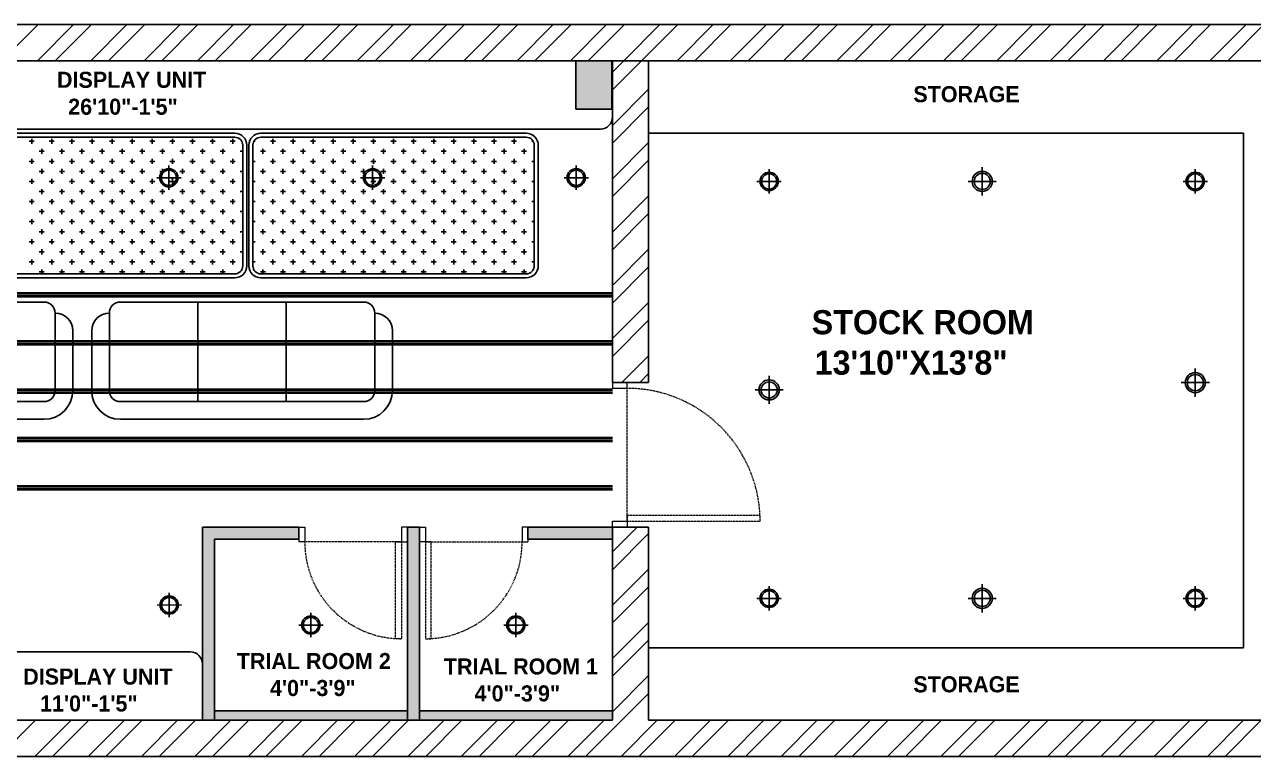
# Model space of a CAD drawing. Header units: inches. Extents: x 9636 to 21597, y -10243 to 557.
# Drawn here: x 13259.9 to 13565.6, y -578 to -396 of the extents above; entities that cross this region are included whole.
import ezdxf

# ---------------------------------------------------------------- set-up
doc = ezdxf.new("R2010")
doc.units = ezdxf.units.IN
doc.header["$MEASUREMENT"] = 0
doc.linetypes.add('DASHED2', pattern=[0.375, 0.25, -0.125])
doc.linetypes.add('HIDDEN', pattern=[0.375, 0.25, -0.125])
for name, color, linetype in [('A-Door-Frame', 1, 'Continuous'), ('A-Door-Swing', 8, 'HIDDEN'), ('IEL-HATCH-002', 7, 'Continuous')]:
    doc.layers.add(name, color=color, linetype=linetype)
doc.styles.add('MtXpl_Stylus_BT', font='')
doc.styles.get('MtXpl_Stylus_BT').set_extended_font_data('Stylus BT', bold=True)

# ---------------------------------------------------------------- blocks, each defined once
blk = doc.blocks.new('shth')
at = {"layer": 'IEL-HATCH-002', "true_color": 0x939598, "transparency": 33554687}
h = blk.add_hatch(color=252, dxfattribs=at)
h.dxf.hatch_style = 1
h.paths.add_polyline_path([(13406.04, -681.22), (13397.04, -681.22), (13397.04, -693.22), (13406.04, -693.22)])
h = blk.add_hatch(color=252, dxfattribs=at)
h.dxf.hatch_style = 1
h.paths.add_polyline_path([(13307.16, -800.22), (13304.16, -800.22), (13304.16, -845.22), (13307.16, -845.22), (13307.16, -842.87)])
h.paths.add_polyline_path([(13328.16, -797.22), (13304.16, -797.22), (13304.16, -800.22), (13328.16, -800.22)])
h.paths.add_polyline_path([(13406.16, -797.22), (13385.16, -797.22), (13385.16, -800.22), (13406.16, -800.22)])
h.paths.add_polyline_path([(13358.16, -797.22), (13355.16, -797.22), (13355.16, -800.88), (13355.16, -845.22), (13358.16, -845.22)])
h = blk.add_hatch(color=252, dxfattribs=at)
h.dxf.hatch_style = 1
h.paths.add_polyline_path([(13358.16, -845.22), (13406.16, -845.22), (13406.16, -842.87), (13358.16, -842.87)])
h.paths.add_polyline_path([(13307.16, -845.22), (13355.16, -845.22), (13355.16, -842.87), (13307.16, -842.87)])
at = {"color": 252, "true_color": 0x939598}
for p, q in [((13590.16, -672.22), (12979.16, -672.22)), ((13581.16, -681.22), (12988.16, -681.22)), ((13397.04, -693.22), (13397.04, -681.22)), ((13397.04, -681.22), (13406.04, -681.22)), ((13406.04, -681.22), (13406.04, -693.22)), ((13406.16, -761.22), (13406.16, -681.22)), ((13406.16, -681.22), (13415.16, -681.22)), ((13406.16, -695.22), (13406.16, -681.22)), ((13415.16, -681.22), (13415.16, -761.22)), ((13406.04, -693.22), (13397.04, -693.22)), ((13403.16, -698.22), (13087.16, -698.22)), ((13312.22, -699.22), (13246.22, -699.22)), ((13384.72, -699.22), (13318.72, -699.22)), ((13563.16, -699.22), (13415.16, -699.22)), ((13563.16, -827.22), (13563.16, -699.22)), ((13312.22, -700.22), (13246.22, -700.22)), ((13314.22, -732.22), (13314.22, -702.22)), ((13315.22, -732.22), (13315.22, -702.22)), ((13315.72, -702.22), (13315.72, -732.22)), ((13316.72, -702.22), (13316.72, -732.22)), ((13384.72, -700.22), (13318.72, -700.22)), ((13386.72, -732.22), (13386.72, -702.22)), ((13387.72, -732.22), (13387.72, -702.22)), ((13246.22, -734.22), (13312.22, -734.22)), ((13246.22, -735.22), (13312.22, -735.22)), ((13318.72, -734.22), (13384.72, -734.22)), ((13318.72, -735.22), (13384.72, -735.22)), ((13303.03, -765.98), (13303.03, -741.23)), ((13325.03, -765.98), (13325.03, -741.23)), ((13271.93, -763.23), (13271.93, -748.38)), ((13276.63, -748.38), (13276.63, -763.23)), ((13351.43, -763.23), (13351.43, -748.38)), ((13406.16, -761.22), (13415.16, -761.22)), ((13204.28, -770.38), (13264.78, -770.38)), ((13283.78, -770.38), (13344.28, -770.38)), ((13328.16, -797.22), (13304.16, -797.22)), ((13304.16, -797.22), (13304.16, -845.22)), ((13328.16, -797.22), (13328.16, -800.22)), ((13358.16, -797.22), (13355.16, -797.22)), ((13355.16, -797.22), (13355.16, -845.22)), ((13358.16, -797.22), (13358.16, -845.22)), ((13406.16, -797.22), (13385.16, -797.22)), ((13385.16, -797.22), (13385.16, -800.22)), ((13406.16, -845.22), (13406.16, -797.22)), ((13406.16, -797.22), (13415.16, -797.22)), ((13415.16, -797.22), (13415.16, -845.22)), ((13328.16, -800.22), (13307.16, -800.22)), ((13307.16, -800.22), (13307.16, -845.22)), ((13406.16, -800.22), (13385.16, -800.22)), ((13301.16, -828.22), (13175.01, -828.22)), ((13415.16, -827.22), (13563.16, -827.22)), ((13304.16, -845.22), (13304.16, -831.22)), ((13307.16, -845.22), (13307.16, -842.87)), ((13307.16, -842.87), (13355.16, -842.87)), ((13355.16, -842.87), (13355.16, -845.22)), ((13358.16, -845.22), (13358.16, -842.87)), ((13358.16, -842.87), (13406.16, -842.87)), ((13406.16, -842.87), (13406.16, -845.22)), ((13030.16, -845.22), (13406.16, -845.22)), ((13355.16, -845.22), (13307.16, -845.22)), ((13406.16, -845.22), (13358.16, -845.22)), ((13415.16, -845.22), (13581.16, -845.22)), ((13030.16, -854.22), (13590.16, -854.22))]:
    blk.add_line(p, q, dxfattribs=at)
for points in [[(13264.78, -741.23), (13204.28, -741.23, 0.414214), (13201.53, -743.98), (13201.53, -763.23, 0.414214), (13204.28, -765.98), (13264.78, -765.98, 0.414214), (13267.53, -763.23), (13267.53, -743.98, 0.414214)], [(13344.28, -741.23), (13283.78, -741.23, 0.414214), (13281.03, -743.98), (13281.03, -763.23, 0.414214), (13283.78, -765.98), (13344.28, -765.98, 0.414214), (13347.03, -763.23), (13347.03, -743.98, 0.414214)]]:
    blk.add_lwpolyline(points, format="xyb", close=True, dxfattribs=at)
for centre, radius, start, end in [((13403.16, -695.22), 3, 270, 0), ((13312.22, -702.22), 3, 0, 90), ((13318.72, -702.22), 3, 90, 180), ((13384.72, -702.22), 3, 0, 90), ((13312.22, -702.22), 2, 0, 90), ((13318.72, -702.22), 2, 90, 180), ((13384.72, -702.22), 2, 0, 90), ((13312.22, -732.22), 3, 270, 0), ((13312.22, -732.22), 2, 270, 0), ((13318.72, -732.22), 3, 180, 270), ((13318.72, -732.22), 2, 180, 270), ((13384.72, -732.22), 3, 270, 0), ((13384.72, -732.22), 2, 270, 0), ((13267.53, -748.38), 4.4, 0, 90), ((13281.03, -748.38), 4.4, 90, 180), ((13347.03, -748.38), 4.4, 0, 90), ((13264.78, -763.23), 7.15, 270, 0), ((13283.78, -763.23), 7.15, 180, 270), ((13344.28, -763.23), 7.15, 270, 0), ((13301.16, -831.22), 3, 0, 90)]:
    blk.add_arc(centre, radius, start, end, dxfattribs=at)
at = {"layer": 'A-Door-Frame', "color": 252, "lineweight": 5, "true_color": 0x939598}
for p, q in [((13406.16, -761.22), (13409.83, -761.22)), ((13328.16, -797.22), (13328.16, -800.88)), ((13355.16, -797.22), (13355.16, -800.88)), ((13358.16, -797.22), (13358.16, -800.88)), ((13385.16, -797.22), (13385.16, -800.88)), ((13406.16, -797.22), (13409.83, -797.22))]:
    blk.add_line(p, q, dxfattribs=at)
for points in [[(13406.16, -761.22), (13406.16, -762.68), (13409.83, -762.68), (13409.83, -761.22)], [(13328.16, -797.22), (13329.63, -797.22), (13329.63, -800.88), (13328.16, -800.88)], [(13355.16, -797.22), (13353.69, -797.22), (13353.69, -800.88), (13355.16, -800.88)], [(13358.16, -797.22), (13359.63, -797.22), (13359.63, -800.88), (13358.16, -800.88)], [(13385.16, -797.22), (13383.69, -797.22), (13383.69, -800.88), (13385.16, -800.88)], [(13406.16, -797.22), (13406.16, -795.75), (13409.83, -795.75), (13409.83, -797.22)]]:
    blk.add_lwpolyline(points, dxfattribs=at)
at = {"layer": 'A-Door-Swing', "color": 252, "linetype": 'DASHED2', "lineweight": 5, "true_color": 0x939598}
for p, q in [((13409.83, -795.45), (13409.83, -762.39)), ((13353.48, -800.88), (13329.41, -800.88)), ((13359.84, -800.88), (13383.91, -800.88))]:
    blk.add_line(p, q, dxfattribs=at)
for points in [[(13409.83, -795.75), (13442.89, -795.75), (13442.89, -794.28), (13409.83, -794.28)], [(13353.69, -800.88), (13353.69, -824.95), (13352.23, -824.95), (13352.23, -800.88)], [(13359.63, -800.88), (13359.63, -824.95), (13361.09, -824.95), (13361.09, -800.88)]]:
    blk.add_lwpolyline(points, close=True, dxfattribs=at)
for centre, radius, start, end in [((13409.83, -795.75), 33.07, 0, 90), ((13353.69, -800.88), 24.07, 180, 270), ((13359.63, -800.88), 24.07, 270, 0)]:
    blk.add_arc(centre, radius, start, end, dxfattribs=at)
at = {"layer": 'IEL-HATCH-002', "color": 252, "linetype": 'Continuous', "true_color": 0x939598, "transparency": 33554687}
for p, q in [((13254.3, -681.22), (13263.3, -672.22)), ((13263.14, -681.22), (13272.14, -672.22)), ((13267.56, -681.22), (13276.56, -672.22)), ((13276.39, -681.22), (13285.39, -672.22)), ((13280.81, -681.22), (13289.81, -672.22)), ((13289.65, -681.22), (13298.65, -672.22)), ((13294.07, -681.22), (13303.07, -672.22)), ((13302.91, -681.22), (13311.91, -672.22)), ((13307.33, -681.22), (13316.33, -672.22)), ((13316.17, -681.22), (13325.17, -672.22)), ((13320.59, -681.22), (13329.59, -672.22)), ((13329.43, -681.22), (13338.43, -672.22)), ((13333.85, -681.22), (13342.85, -672.22)), ((13342.69, -681.22), (13351.69, -672.22)), ((13347.11, -681.22), (13356.11, -672.22)), ((13355.94, -681.22), (13364.94, -672.22)), ((13360.36, -681.22), (13369.36, -672.22)), ((13369.2, -681.22), (13378.2, -672.22)), ((13373.62, -681.22), (13382.62, -672.22)), ((13382.46, -681.22), (13391.46, -672.22)), ((13386.88, -681.22), (13395.88, -672.22)), ((13395.72, -681.22), (13404.72, -672.22)), ((13400.14, -681.22), (13409.14, -672.22)), ((13408.98, -681.22), (13417.98, -672.22)), ((13413.4, -681.22), (13422.4, -672.22)), ((13422.24, -681.22), (13431.24, -672.22)), ((13426.65, -681.22), (13435.65, -672.22)), ((13435.49, -681.22), (13444.49, -672.22)), ((13439.91, -681.22), (13448.91, -672.22)), ((13448.75, -681.22), (13457.75, -672.22)), ((13453.17, -681.22), (13462.17, -672.22)), ((13462.01, -681.22), (13471.01, -672.22)), ((13466.43, -681.22), (13475.43, -672.22)), ((13475.27, -681.22), (13484.27, -672.22)), ((13479.69, -681.22), (13488.69, -672.22)), ((13488.53, -681.22), (13497.53, -672.22)), ((13492.95, -681.22), (13501.95, -672.22)), ((13501.79, -681.22), (13510.79, -672.22)), ((13506.2, -681.22), (13515.2, -672.22)), ((13515.04, -681.22), (13524.04, -672.22)), ((13519.46, -681.22), (13528.46, -672.22)), ((13528.3, -681.22), (13537.3, -672.22)), ((13532.72, -681.22), (13541.72, -672.22)), ((13541.56, -681.22), (13550.56, -672.22)), ((13545.98, -681.22), (13554.98, -672.22)), ((13554.82, -681.22), (13563.82, -672.22)), ((13559.24, -681.22), (13568.24, -672.22)), ((13406.16, -684.04), (13408.98, -681.22)), ((13406.16, -688.45), (13413.4, -681.22)), ((13406.16, -697.29), (13415.16, -688.29)), ((13406.16, -701.71), (13415.16, -692.71)), ((13262.33, -701.23), (13261.08, -701.23)), ((13261.71, -700.61), (13261.71, -701.86)), ((13267.33, -701.23), (13266.08, -701.23)), ((13266.71, -700.61), (13266.71, -701.86)), ((13272.33, -701.23), (13271.08, -701.23)), ((13271.71, -700.61), (13271.71, -701.86)), ((13277.33, -701.23), (13276.08, -701.23)), ((13276.71, -700.61), (13276.71, -701.86)), ((13282.33, -701.23), (13281.08, -701.23)), ((13281.71, -700.61), (13281.71, -701.86)), ((13287.33, -701.23), (13286.08, -701.23)), ((13286.71, -700.61), (13286.71, -701.86)), ((13292.33, -701.23), (13291.08, -701.23)), ((13291.71, -700.61), (13291.71, -701.86)), ((13297.33, -701.23), (13296.08, -701.23)), ((13296.71, -700.61), (13296.71, -701.86)), ((13302.33, -701.23), (13301.08, -701.23)), ((13301.71, -700.61), (13301.71, -701.86)), ((13307.33, -701.23), (13306.08, -701.23)), ((13306.71, -700.61), (13306.71, -701.86)), ((13312.33, -701.23), (13311.08, -701.23)), ((13311.71, -700.61), (13311.71, -701.86)), ((13317.33, -701.23), (13316.98, -701.23)), ((13322.33, -701.23), (13321.08, -701.23)), ((13321.71, -700.61), (13321.71, -701.86)), ((13327.33, -701.23), (13326.08, -701.23)), ((13326.71, -700.61), (13326.71, -701.86)), ((13332.33, -701.23), (13331.08, -701.23)), ((13331.71, -700.61), (13331.71, -701.86)), ((13337.33, -701.23), (13336.08, -701.23)), ((13336.71, -700.61), (13336.71, -701.86)), ((13342.33, -701.23), (13341.08, -701.23)), ((13341.71, -700.61), (13341.71, -701.86)), ((13347.33, -701.23), (13346.08, -701.23)), ((13346.71, -700.61), (13346.71, -701.86)), ((13352.33, -701.23), (13351.08, -701.23)), ((13351.71, -700.61), (13351.71, -701.86)), ((13357.33, -701.23), (13356.08, -701.23)), ((13356.71, -700.61), (13356.71, -701.86)), ((13362.33, -701.23), (13361.08, -701.23)), ((13361.71, -700.61), (13361.71, -701.86)), ((13367.33, -701.23), (13366.08, -701.23)), ((13366.71, -700.61), (13366.71, -701.86)), ((13372.33, -701.23), (13371.08, -701.23)), ((13371.71, -700.61), (13371.71, -701.86)), ((13377.33, -701.23), (13376.08, -701.23)), ((13376.71, -700.61), (13376.71, -701.86)), ((13382.33, -701.23), (13381.08, -701.23)), ((13381.71, -700.61), (13381.71, -701.86)), ((13386.46, -701.23), (13386.08, -701.23)), ((13406.16, -710.55), (13415.16, -701.55)), ((13261.71, -705.61), (13261.71, -706.86)), ((13264.83, -703.73), (13263.58, -703.73)), ((13264.21, -703.11), (13264.21, -704.36)), ((13266.71, -705.61), (13266.71, -706.86)), ((13269.83, -703.73), (13268.58, -703.73)), ((13269.21, -703.11), (13269.21, -704.36)), ((13271.71, -705.61), (13271.71, -706.86)), ((13274.83, -703.73), (13273.58, -703.73)), ((13274.21, -703.11), (13274.21, -704.36)), ((13276.71, -705.61), (13276.71, -706.86)), ((13279.83, -703.73), (13278.58, -703.73)), ((13279.21, -703.11), (13279.21, -704.36)), ((13281.71, -705.61), (13281.71, -706.86)), ((13284.83, -703.73), (13283.58, -703.73)), ((13284.21, -703.11), (13284.21, -704.36)), ((13286.71, -705.61), (13286.71, -706.86)), ((13289.83, -703.73), (13288.58, -703.73)), ((13289.21, -703.11), (13289.21, -704.36)), ((13291.71, -705.61), (13291.71, -706.86)), ((13294.83, -703.73), (13293.58, -703.73)), ((13294.21, -703.11), (13294.21, -704.36)), ((13296.71, -705.61), (13296.71, -706.86)), ((13299.83, -703.73), (13298.58, -703.73)), ((13299.21, -703.11), (13299.21, -704.36)), ((13301.71, -705.61), (13301.71, -706.86)), ((13304.83, -703.73), (13303.58, -703.73)), ((13304.21, -703.11), (13304.21, -704.36)), ((13306.71, -705.61), (13306.71, -706.86)), ((13309.83, -703.73), (13308.58, -703.73)), ((13309.21, -703.11), (13309.21, -704.36)), ((13311.71, -705.61), (13311.71, -706.86)), ((13314.22, -703.73), (13313.58, -703.73)), ((13314.21, -703.11), (13314.21, -704.36)), ((13319.83, -703.73), (13318.58, -703.73)), ((13319.21, -703.11), (13319.21, -704.36)), ((13321.71, -705.61), (13321.71, -706.86)), ((13324.83, -703.73), (13323.58, -703.73)), ((13324.21, -703.11), (13324.21, -704.36)), ((13326.71, -705.61), (13326.71, -706.86)), ((13329.83, -703.73), (13328.58, -703.73)), ((13329.21, -703.11), (13329.21, -704.36)), ((13331.71, -705.61), (13331.71, -706.86)), ((13334.83, -703.73), (13333.58, -703.73)), ((13334.21, -703.11), (13334.21, -704.36)), ((13336.71, -705.61), (13336.71, -706.86)), ((13339.83, -703.73), (13338.58, -703.73)), ((13339.21, -703.11), (13339.21, -704.36)), ((13341.71, -705.61), (13341.71, -706.86)), ((13344.83, -703.73), (13343.58, -703.73)), ((13344.21, -703.11), (13344.21, -704.36)), ((13346.71, -705.61), (13346.71, -706.86)), ((13349.83, -703.73), (13348.58, -703.73)), ((13349.21, -703.11), (13349.21, -704.36)), ((13351.71, -705.61), (13351.71, -706.86)), ((13354.83, -703.73), (13353.58, -703.73)), ((13354.21, -703.11), (13354.21, -704.36)), ((13356.71, -705.61), (13356.71, -706.86)), ((13359.83, -703.73), (13358.58, -703.73)), ((13359.21, -703.11), (13359.21, -704.36)), ((13361.71, -705.61), (13361.71, -706.86)), ((13364.83, -703.73), (13363.58, -703.73)), ((13364.21, -703.11), (13364.21, -704.36)), ((13366.71, -705.61), (13366.71, -706.86)), ((13369.83, -703.73), (13368.58, -703.73)), ((13369.21, -703.11), (13369.21, -704.36)), ((13371.71, -705.61), (13371.71, -706.86)), ((13374.83, -703.73), (13373.58, -703.73)), ((13374.21, -703.11), (13374.21, -704.36)), ((13376.71, -705.61), (13376.71, -706.86)), ((13379.83, -703.73), (13378.58, -703.73)), ((13379.21, -703.11), (13379.21, -704.36)), ((13381.71, -705.61), (13381.71, -706.86)), ((13384.83, -703.73), (13383.58, -703.73)), ((13384.21, -703.11), (13384.21, -704.36)), ((13386.71, -705.61), (13386.71, -706.86)), ((13406.16, -714.97), (13415.16, -705.97)), ((13262.33, -706.23), (13261.08, -706.23)), ((13264.83, -708.73), (13263.58, -708.73)), ((13264.21, -708.11), (13264.21, -709.36)), ((13267.33, -706.23), (13266.08, -706.23)), ((13269.83, -708.73), (13268.58, -708.73)), ((13269.21, -708.11), (13269.21, -709.36)), ((13272.33, -706.23), (13271.08, -706.23)), ((13274.83, -708.73), (13273.58, -708.73)), ((13274.21, -708.11), (13274.21, -709.36)), ((13277.33, -706.23), (13276.08, -706.23)), ((13279.83, -708.73), (13278.58, -708.73)), ((13279.21, -708.11), (13279.21, -709.36)), ((13282.33, -706.23), (13281.08, -706.23)), ((13284.83, -708.73), (13283.58, -708.73)), ((13284.21, -708.11), (13284.21, -709.36)), ((13287.33, -706.23), (13286.08, -706.23)), ((13289.83, -708.73), (13288.58, -708.73)), ((13289.21, -708.11), (13289.21, -709.36)), ((13292.33, -706.23), (13291.08, -706.23)), ((13294.83, -708.73), (13293.58, -708.73)), ((13294.21, -708.11), (13294.21, -709.36)), ((13297.33, -706.23), (13296.08, -706.23)), ((13299.83, -708.73), (13298.58, -708.73)), ((13299.21, -708.11), (13299.21, -709.36)), ((13302.33, -706.23), (13301.08, -706.23)), ((13304.83, -708.73), (13303.58, -708.73)), ((13304.21, -708.11), (13304.21, -709.36)), ((13307.33, -706.23), (13306.08, -706.23)), ((13309.83, -708.73), (13308.58, -708.73)), ((13309.21, -708.11), (13309.21, -709.36)), ((13312.33, -706.23), (13311.08, -706.23)), ((13314.22, -708.73), (13313.58, -708.73)), ((13314.21, -708.11), (13314.21, -709.36)), ((13317.33, -706.23), (13316.72, -706.23)), ((13319.83, -708.73), (13318.58, -708.73)), ((13319.21, -708.11), (13319.21, -709.36)), ((13322.33, -706.23), (13321.08, -706.23)), ((13324.83, -708.73), (13323.58, -708.73)), ((13324.21, -708.11), (13324.21, -709.36)), ((13327.33, -706.23), (13326.08, -706.23)), ((13329.83, -708.73), (13328.58, -708.73)), ((13329.21, -708.11), (13329.21, -709.36)), ((13332.33, -706.23), (13331.08, -706.23)), ((13334.83, -708.73), (13333.58, -708.73)), ((13334.21, -708.11), (13334.21, -709.36)), ((13337.33, -706.23), (13336.08, -706.23)), ((13339.83, -708.73), (13338.58, -708.73)), ((13339.21, -708.11), (13339.21, -709.36)), ((13342.33, -706.23), (13341.08, -706.23)), ((13344.83, -708.73), (13343.58, -708.73)), ((13344.21, -708.11), (13344.21, -709.36)), ((13347.33, -706.23), (13346.08, -706.23)), ((13349.83, -708.73), (13348.58, -708.73)), ((13349.21, -708.11), (13349.21, -709.36)), ((13352.33, -706.23), (13351.08, -706.23)), ((13354.83, -708.73), (13353.58, -708.73)), ((13354.21, -708.11), (13354.21, -709.36)), ((13357.33, -706.23), (13356.08, -706.23)), ((13359.83, -708.73), (13358.58, -708.73)), ((13359.21, -708.11), (13359.21, -709.36)), ((13362.33, -706.23), (13361.08, -706.23)), ((13364.83, -708.73), (13363.58, -708.73)), ((13364.21, -708.11), (13364.21, -709.36)), ((13367.33, -706.23), (13366.08, -706.23)), ((13369.83, -708.73), (13368.58, -708.73)), ((13369.21, -708.11), (13369.21, -709.36)), ((13372.33, -706.23), (13371.08, -706.23)), ((13374.83, -708.73), (13373.58, -708.73)), ((13374.21, -708.11), (13374.21, -709.36)), ((13377.33, -706.23), (13376.08, -706.23)), ((13379.83, -708.73), (13378.58, -708.73)), ((13379.21, -708.11), (13379.21, -709.36)), ((13382.33, -706.23), (13381.08, -706.23)), ((13384.83, -708.73), (13383.58, -708.73)), ((13384.21, -708.11), (13384.21, -709.36)), ((13386.72, -706.23), (13386.08, -706.23)), ((13262.33, -711.23), (13261.08, -711.23)), ((13261.71, -710.61), (13261.71, -711.86)), ((13267.33, -711.23), (13266.08, -711.23)), ((13266.71, -710.61), (13266.71, -711.86)), ((13272.33, -711.23), (13271.08, -711.23)), ((13271.71, -710.61), (13271.71, -711.86)), ((13277.33, -711.23), (13276.08, -711.23)), ((13276.71, -710.61), (13276.71, -711.86)), ((13282.33, -711.23), (13281.08, -711.23)), ((13281.71, -710.61), (13281.71, -711.86)), ((13287.33, -711.23), (13286.08, -711.23)), ((13286.71, -710.61), (13286.71, -711.86)), ((13292.33, -711.23), (13291.08, -711.23)), ((13291.71, -710.61), (13291.71, -711.86)), ((13297.33, -711.23), (13296.08, -711.23)), ((13296.71, -710.61), (13296.71, -711.86)), ((13302.33, -711.23), (13301.08, -711.23)), ((13301.71, -710.61), (13301.71, -711.86)), ((13307.33, -711.23), (13306.08, -711.23)), ((13306.71, -710.61), (13306.71, -711.86)), ((13312.33, -711.23), (13311.08, -711.23)), ((13311.71, -710.61), (13311.71, -711.86)), ((13317.33, -711.23), (13316.72, -711.23)), ((13322.33, -711.23), (13321.08, -711.23)), ((13321.71, -710.61), (13321.71, -711.86)), ((13327.33, -711.23), (13326.08, -711.23)), ((13326.71, -710.61), (13326.71, -711.86)), ((13332.33, -711.23), (13331.08, -711.23)), ((13331.71, -710.61), (13331.71, -711.86)), ((13337.33, -711.23), (13336.08, -711.23)), ((13336.71, -710.61), (13336.71, -711.86)), ((13342.33, -711.23), (13341.08, -711.23)), ((13341.71, -710.61), (13341.71, -711.86)), ((13347.33, -711.23), (13346.08, -711.23)), ((13346.71, -710.61), (13346.71, -711.86)), ((13352.33, -711.23), (13351.08, -711.23)), ((13351.71, -710.61), (13351.71, -711.86)), ((13357.33, -711.23), (13356.08, -711.23)), ((13356.71, -710.61), (13356.71, -711.86)), ((13362.33, -711.23), (13361.08, -711.23)), ((13361.71, -710.61), (13361.71, -711.86)), ((13367.33, -711.23), (13366.08, -711.23)), ((13366.71, -710.61), (13366.71, -711.86)), ((13372.33, -711.23), (13371.08, -711.23)), ((13371.71, -710.61), (13371.71, -711.86)), ((13377.33, -711.23), (13376.08, -711.23)), ((13376.71, -710.61), (13376.71, -711.86)), ((13382.33, -711.23), (13381.08, -711.23)), ((13381.71, -710.61), (13381.71, -711.86)), ((13386.72, -711.23), (13386.08, -711.23)), ((13386.71, -710.61), (13386.71, -711.86)), ((13264.83, -713.73), (13263.58, -713.73)), ((13264.21, -713.11), (13264.21, -714.36)), ((13269.83, -713.73), (13268.58, -713.73)), ((13269.21, -713.11), (13269.21, -714.36)), ((13274.83, -713.73), (13273.58, -713.73)), ((13274.21, -713.11), (13274.21, -714.36)), ((13279.83, -713.73), (13278.58, -713.73)), ((13279.21, -713.11), (13279.21, -714.36)), ((13284.83, -713.73), (13283.58, -713.73)), ((13284.21, -713.11), (13284.21, -714.36)), ((13289.83, -713.73), (13288.58, -713.73)), ((13289.21, -713.11), (13289.21, -714.36)), ((13294.83, -713.73), (13293.58, -713.73)), ((13294.21, -713.11), (13294.21, -714.36)), ((13299.83, -713.73), (13298.58, -713.73)), ((13299.21, -713.11), (13299.21, -714.36)), ((13304.83, -713.73), (13303.58, -713.73)), ((13304.21, -713.11), (13304.21, -714.36)), ((13309.83, -713.73), (13308.58, -713.73)), ((13309.21, -713.11), (13309.21, -714.36)), ((13314.22, -713.73), (13313.58, -713.73)), ((13314.21, -713.11), (13314.21, -714.36)), ((13319.83, -713.73), (13318.58, -713.73)), ((13319.21, -713.11), (13319.21, -714.36)), ((13324.83, -713.73), (13323.58, -713.73)), ((13324.21, -713.11), (13324.21, -714.36)), ((13329.83, -713.73), (13328.58, -713.73)), ((13329.21, -713.11), (13329.21, -714.36)), ((13334.83, -713.73), (13333.58, -713.73)), ((13334.21, -713.11), (13334.21, -714.36)), ((13339.83, -713.73), (13338.58, -713.73)), ((13339.21, -713.11), (13339.21, -714.36)), ((13344.83, -713.73), (13343.58, -713.73)), ((13344.21, -713.11), (13344.21, -714.36)), ((13349.83, -713.73), (13348.58, -713.73)), ((13349.21, -713.11), (13349.21, -714.36)), ((13354.83, -713.73), (13353.58, -713.73)), ((13354.21, -713.11), (13354.21, -714.36)), ((13359.83, -713.73), (13358.58, -713.73)), ((13359.21, -713.11), (13359.21, -714.36)), ((13364.83, -713.73), (13363.58, -713.73)), ((13364.21, -713.11), (13364.21, -714.36)), ((13369.83, -713.73), (13368.58, -713.73)), ((13369.21, -713.11), (13369.21, -714.36)), ((13374.83, -713.73), (13373.58, -713.73)), ((13374.21, -713.11), (13374.21, -714.36)), ((13379.83, -713.73), (13378.58, -713.73)), ((13379.21, -713.11), (13379.21, -714.36)), ((13384.83, -713.73), (13383.58, -713.73)), ((13384.21, -713.11), (13384.21, -714.36)), ((13406.16, -723.81), (13415.16, -714.81)), ((13262.33, -716.23), (13261.08, -716.23)), ((13261.71, -715.61), (13261.71, -716.86)), ((13264.21, -718.11), (13264.21, -719.36)), ((13267.33, -716.23), (13266.08, -716.23)), ((13266.71, -715.61), (13266.71, -716.86)), ((13269.21, -718.11), (13269.21, -719.36)), ((13272.33, -716.23), (13271.08, -716.23)), ((13271.71, -715.61), (13271.71, -716.86)), ((13274.21, -718.11), (13274.21, -719.36)), ((13277.33, -716.23), (13276.08, -716.23)), ((13276.71, -715.61), (13276.71, -716.86)), ((13279.21, -718.11), (13279.21, -719.36)), ((13282.33, -716.23), (13281.08, -716.23)), ((13281.71, -715.61), (13281.71, -716.86)), ((13284.21, -718.11), (13284.21, -719.36)), ((13287.33, -716.23), (13286.08, -716.23)), ((13286.71, -715.61), (13286.71, -716.86)), ((13289.21, -718.11), (13289.21, -719.36)), ((13292.33, -716.23), (13291.08, -716.23)), ((13291.71, -715.61), (13291.71, -716.86)), ((13294.21, -718.11), (13294.21, -719.36)), ((13297.33, -716.23), (13296.08, -716.23)), ((13296.71, -715.61), (13296.71, -716.86)), ((13299.21, -718.11), (13299.21, -719.36)), ((13302.33, -716.23), (13301.08, -716.23)), ((13301.71, -715.61), (13301.71, -716.86)), ((13304.21, -718.11), (13304.21, -719.36)), ((13307.33, -716.23), (13306.08, -716.23)), ((13306.71, -715.61), (13306.71, -716.86)), ((13309.21, -718.11), (13309.21, -719.36)), ((13312.33, -716.23), (13311.08, -716.23)), ((13311.71, -715.61), (13311.71, -716.86)), ((13314.21, -718.11), (13314.21, -719.36)), ((13317.33, -716.23), (13316.72, -716.23)), ((13319.21, -718.11), (13319.21, -719.36)), ((13322.33, -716.23), (13321.08, -716.23)), ((13321.71, -715.61), (13321.71, -716.86)), ((13324.21, -718.11), (13324.21, -719.36)), ((13327.33, -716.23), (13326.08, -716.23)), ((13326.71, -715.61), (13326.71, -716.86)), ((13329.21, -718.11), (13329.21, -719.36)), ((13332.33, -716.23), (13331.08, -716.23)), ((13331.71, -715.61), (13331.71, -716.86)), ((13334.21, -718.11), (13334.21, -719.36)), ((13337.33, -716.23), (13336.08, -716.23)), ((13336.71, -715.61), (13336.71, -716.86)), ((13339.21, -718.11), (13339.21, -719.36)), ((13342.33, -716.23), (13341.08, -716.23)), ((13341.71, -715.61), (13341.71, -716.86)), ((13344.21, -718.11), (13344.21, -719.36)), ((13347.33, -716.23), (13346.08, -716.23)), ((13346.71, -715.61), (13346.71, -716.86)), ((13349.21, -718.11), (13349.21, -719.36)), ((13352.33, -716.23), (13351.08, -716.23)), ((13351.71, -715.61), (13351.71, -716.86)), ((13354.21, -718.11), (13354.21, -719.36)), ((13357.33, -716.23), (13356.08, -716.23)), ((13356.71, -715.61), (13356.71, -716.86)), ((13359.21, -718.11), (13359.21, -719.36)), ((13362.33, -716.23), (13361.08, -716.23)), ((13361.71, -715.61), (13361.71, -716.86)), ((13364.21, -718.11), (13364.21, -719.36)), ((13367.33, -716.23), (13366.08, -716.23)), ((13366.71, -715.61), (13366.71, -716.86)), ((13369.21, -718.11), (13369.21, -719.36)), ((13372.33, -716.23), (13371.08, -716.23)), ((13371.71, -715.61), (13371.71, -716.86)), ((13374.21, -718.11), (13374.21, -719.36)), ((13377.33, -716.23), (13376.08, -716.23)), ((13376.71, -715.61), (13376.71, -716.86)), ((13379.21, -718.11), (13379.21, -719.36)), ((13382.33, -716.23), (13381.08, -716.23)), ((13381.71, -715.61), (13381.71, -716.86)), ((13384.21, -718.11), (13384.21, -719.36)), ((13386.72, -716.23), (13386.08, -716.23)), ((13386.71, -715.61), (13386.71, -716.86)), ((13262.33, -721.23), (13261.08, -721.23)), ((13261.71, -720.61), (13261.71, -721.86)), ((13264.83, -718.73), (13263.58, -718.73)), ((13267.33, -721.23), (13266.08, -721.23)), ((13266.71, -720.61), (13266.71, -721.86)), ((13269.83, -718.73), (13268.58, -718.73)), ((13272.33, -721.23), (13271.08, -721.23)), ((13271.71, -720.61), (13271.71, -721.86)), ((13274.83, -718.73), (13273.58, -718.73)), ((13277.33, -721.23), (13276.08, -721.23)), ((13276.71, -720.61), (13276.71, -721.86)), ((13279.83, -718.73), (13278.58, -718.73)), ((13282.33, -721.23), (13281.08, -721.23)), ((13281.71, -720.61), (13281.71, -721.86)), ((13284.83, -718.73), (13283.58, -718.73)), ((13287.33, -721.23), (13286.08, -721.23)), ((13286.71, -720.61), (13286.71, -721.86)), ((13289.83, -718.73), (13288.58, -718.73)), ((13292.33, -721.23), (13291.08, -721.23)), ((13291.71, -720.61), (13291.71, -721.86)), ((13294.83, -718.73), (13293.58, -718.73)), ((13297.33, -721.23), (13296.08, -721.23)), ((13296.71, -720.61), (13296.71, -721.86)), ((13299.83, -718.73), (13298.58, -718.73)), ((13302.33, -721.23), (13301.08, -721.23)), ((13301.71, -720.61), (13301.71, -721.86)), ((13304.83, -718.73), (13303.58, -718.73)), ((13307.33, -721.23), (13306.08, -721.23)), ((13306.71, -720.61), (13306.71, -721.86)), ((13309.83, -718.73), (13308.58, -718.73)), ((13312.33, -721.23), (13311.08, -721.23)), ((13311.71, -720.61), (13311.71, -721.86)), ((13314.22, -718.73), (13313.58, -718.73)), ((13317.33, -721.23), (13316.72, -721.23)), ((13319.83, -718.73), (13318.58, -718.73)), ((13322.33, -721.23), (13321.08, -721.23)), ((13321.71, -720.61), (13321.71, -721.86)), ((13324.83, -718.73), (13323.58, -718.73)), ((13327.33, -721.23), (13326.08, -721.23)), ((13326.71, -720.61), (13326.71, -721.86)), ((13329.83, -718.73), (13328.58, -718.73)), ((13332.33, -721.23), (13331.08, -721.23)), ((13331.71, -720.61), (13331.71, -721.86)), ((13334.83, -718.73), (13333.58, -718.73)), ((13337.33, -721.23), (13336.08, -721.23)), ((13336.71, -720.61), (13336.71, -721.86)), ((13339.83, -718.73), (13338.58, -718.73)), ((13342.33, -721.23), (13341.08, -721.23)), ((13341.71, -720.61), (13341.71, -721.86)), ((13344.83, -718.73), (13343.58, -718.73)), ((13347.33, -721.23), (13346.08, -721.23)), ((13346.71, -720.61), (13346.71, -721.86)), ((13349.83, -718.73), (13348.58, -718.73)), ((13352.33, -721.23), (13351.08, -721.23)), ((13351.71, -720.61), (13351.71, -721.86)), ((13354.83, -718.73), (13353.58, -718.73)), ((13357.33, -721.23), (13356.08, -721.23)), ((13356.71, -720.61), (13356.71, -721.86)), ((13359.83, -718.73), (13358.58, -718.73)), ((13362.33, -721.23), (13361.08, -721.23)), ((13361.71, -720.61), (13361.71, -721.86)), ((13364.83, -718.73), (13363.58, -718.73)), ((13367.33, -721.23), (13366.08, -721.23)), ((13366.71, -720.61), (13366.71, -721.86)), ((13369.83, -718.73), (13368.58, -718.73)), ((13372.33, -721.23), (13371.08, -721.23)), ((13371.71, -720.61), (13371.71, -721.86)), ((13374.83, -718.73), (13373.58, -718.73)), ((13377.33, -721.23), (13376.08, -721.23)), ((13376.71, -720.61), (13376.71, -721.86)), ((13379.83, -718.73), (13378.58, -718.73)), ((13382.33, -721.23), (13381.08, -721.23)), ((13381.71, -720.61), (13381.71, -721.86)), ((13384.83, -718.73), (13383.58, -718.73)), ((13386.72, -721.23), (13386.08, -721.23)), ((13386.71, -720.61), (13386.71, -721.86)), ((13406.16, -728.23), (13415.16, -719.23)), ((13264.83, -723.73), (13263.58, -723.73)), ((13264.21, -723.11), (13264.21, -724.36)), ((13269.83, -723.73), (13268.58, -723.73)), ((13269.21, -723.11), (13269.21, -724.36)), ((13274.83, -723.73), (13273.58, -723.73)), ((13274.21, -723.11), (13274.21, -724.36)), ((13279.83, -723.73), (13278.58, -723.73)), ((13279.21, -723.11), (13279.21, -724.36)), ((13284.83, -723.73), (13283.58, -723.73)), ((13284.21, -723.11), (13284.21, -724.36)), ((13289.83, -723.73), (13288.58, -723.73)), ((13289.21, -723.11), (13289.21, -724.36)), ((13294.83, -723.73), (13293.58, -723.73)), ((13294.21, -723.11), (13294.21, -724.36)), ((13299.83, -723.73), (13298.58, -723.73)), ((13299.21, -723.11), (13299.21, -724.36)), ((13304.83, -723.73), (13303.58, -723.73)), ((13304.21, -723.11), (13304.21, -724.36)), ((13309.83, -723.73), (13308.58, -723.73)), ((13309.21, -723.11), (13309.21, -724.36)), ((13314.22, -723.73), (13313.58, -723.73)), ((13314.21, -723.11), (13314.21, -724.36)), ((13319.83, -723.73), (13318.58, -723.73)), ((13319.21, -723.11), (13319.21, -724.36)), ((13324.83, -723.73), (13323.58, -723.73)), ((13324.21, -723.11), (13324.21, -724.36)), ((13329.83, -723.73), (13328.58, -723.73)), ((13329.21, -723.11), (13329.21, -724.36)), ((13334.83, -723.73), (13333.58, -723.73)), ((13334.21, -723.11), (13334.21, -724.36)), ((13339.83, -723.73), (13338.58, -723.73)), ((13339.21, -723.11), (13339.21, -724.36)), ((13344.83, -723.73), (13343.58, -723.73)), ((13344.21, -723.11), (13344.21, -724.36)), ((13349.83, -723.73), (13348.58, -723.73)), ((13349.21, -723.11), (13349.21, -724.36)), ((13354.83, -723.73), (13353.58, -723.73)), ((13354.21, -723.11), (13354.21, -724.36)), ((13359.83, -723.73), (13358.58, -723.73)), ((13359.21, -723.11), (13359.21, -724.36)), ((13364.83, -723.73), (13363.58, -723.73)), ((13364.21, -723.11), (13364.21, -724.36)), ((13369.83, -723.73), (13368.58, -723.73)), ((13369.21, -723.11), (13369.21, -724.36)), ((13374.83, -723.73), (13373.58, -723.73)), ((13374.21, -723.11), (13374.21, -724.36)), ((13379.83, -723.73), (13378.58, -723.73)), ((13379.21, -723.11), (13379.21, -724.36)), ((13384.83, -723.73), (13383.58, -723.73)), ((13384.21, -723.11), (13384.21, -724.36)), ((13262.33, -726.23), (13261.08, -726.23)), ((13261.71, -725.61), (13261.71, -726.86)), ((13267.33, -726.23), (13266.08, -726.23)), ((13266.71, -725.61), (13266.71, -726.86)), ((13272.33, -726.23), (13271.08, -726.23)), ((13271.71, -725.61), (13271.71, -726.86)), ((13277.33, -726.23), (13276.08, -726.23)), ((13276.71, -725.61), (13276.71, -726.86)), ((13282.33, -726.23), (13281.08, -726.23)), ((13281.71, -725.61), (13281.71, -726.86)), ((13287.33, -726.23), (13286.08, -726.23)), ((13286.71, -725.61), (13286.71, -726.86)), ((13292.33, -726.23), (13291.08, -726.23)), ((13291.71, -725.61), (13291.71, -726.86)), ((13297.33, -726.23), (13296.08, -726.23)), ((13296.71, -725.61), (13296.71, -726.86)), ((13302.33, -726.23), (13301.08, -726.23)), ((13301.71, -725.61), (13301.71, -726.86)), ((13307.33, -726.23), (13306.08, -726.23)), ((13306.71, -725.61), (13306.71, -726.86)), ((13312.33, -726.23), (13311.08, -726.23)), ((13311.71, -725.61), (13311.71, -726.86)), ((13317.33, -726.23), (13316.72, -726.23)), ((13322.33, -726.23), (13321.08, -726.23)), ((13321.71, -725.61), (13321.71, -726.86)), ((13327.33, -726.23), (13326.08, -726.23)), ((13326.71, -725.61), (13326.71, -726.86)), ((13332.33, -726.23), (13331.08, -726.23)), ((13331.71, -725.61), (13331.71, -726.86)), ((13337.33, -726.23), (13336.08, -726.23)), ((13336.71, -725.61), (13336.71, -726.86)), ((13342.33, -726.23), (13341.08, -726.23)), ((13341.71, -725.61), (13341.71, -726.86)), ((13347.33, -726.23), (13346.08, -726.23)), ((13346.71, -725.61), (13346.71, -726.86)), ((13352.33, -726.23), (13351.08, -726.23)), ((13351.71, -725.61), (13351.71, -726.86)), ((13357.33, -726.23), (13356.08, -726.23)), ((13356.71, -725.61), (13356.71, -726.86)), ((13362.33, -726.23), (13361.08, -726.23)), ((13361.71, -725.61), (13361.71, -726.86)), ((13367.33, -726.23), (13366.08, -726.23)), ((13366.71, -725.61), (13366.71, -726.86)), ((13372.33, -726.23), (13371.08, -726.23)), ((13371.71, -725.61), (13371.71, -726.86)), ((13377.33, -726.23), (13376.08, -726.23)), ((13376.71, -725.61), (13376.71, -726.86)), ((13382.33, -726.23), (13381.08, -726.23)), ((13381.71, -725.61), (13381.71, -726.86)), ((13386.72, -726.23), (13386.08, -726.23)), ((13386.71, -725.61), (13386.71, -726.86)), ((13261.71, -730.61), (13261.71, -731.86)), ((13264.83, -728.73), (13263.58, -728.73)), ((13264.21, -728.11), (13264.21, -729.36)), ((13266.71, -730.61), (13266.71, -731.86)), ((13269.83, -728.73), (13268.58, -728.73)), ((13269.21, -728.11), (13269.21, -729.36)), ((13271.71, -730.61), (13271.71, -731.86)), ((13274.83, -728.73), (13273.58, -728.73)), ((13274.21, -728.11), (13274.21, -729.36)), ((13276.71, -730.61), (13276.71, -731.86)), ((13279.83, -728.73), (13278.58, -728.73)), ((13279.21, -728.11), (13279.21, -729.36)), ((13281.71, -730.61), (13281.71, -731.86)), ((13284.83, -728.73), (13283.58, -728.73)), ((13284.21, -728.11), (13284.21, -729.36)), ((13286.71, -730.61), (13286.71, -731.86)), ((13289.83, -728.73), (13288.58, -728.73)), ((13289.21, -728.11), (13289.21, -729.36)), ((13291.71, -730.61), (13291.71, -731.86)), ((13294.83, -728.73), (13293.58, -728.73)), ((13294.21, -728.11), (13294.21, -729.36)), ((13296.71, -730.61), (13296.71, -731.86)), ((13299.83, -728.73), (13298.58, -728.73)), ((13299.21, -728.11), (13299.21, -729.36)), ((13301.71, -730.61), (13301.71, -731.86)), ((13304.83, -728.73), (13303.58, -728.73)), ((13304.21, -728.11), (13304.21, -729.36)), ((13306.71, -730.61), (13306.71, -731.86)), ((13309.83, -728.73), (13308.58, -728.73)), ((13309.21, -728.11), (13309.21, -729.36)), ((13311.71, -730.61), (13311.71, -731.86)), ((13314.22, -728.73), (13313.58, -728.73)), ((13314.21, -728.11), (13314.21, -729.36)), ((13319.83, -728.73), (13318.58, -728.73)), ((13319.21, -728.11), (13319.21, -729.36)), ((13321.71, -730.61), (13321.71, -731.86)), ((13324.83, -728.73), (13323.58, -728.73)), ((13324.21, -728.11), (13324.21, -729.36)), ((13326.71, -730.61), (13326.71, -731.86)), ((13329.83, -728.73), (13328.58, -728.73)), ((13329.21, -728.11), (13329.21, -729.36)), ((13331.71, -730.61), (13331.71, -731.86)), ((13334.83, -728.73), (13333.58, -728.73)), ((13334.21, -728.11), (13334.21, -729.36)), ((13336.71, -730.61), (13336.71, -731.86)), ((13339.83, -728.73), (13338.58, -728.73)), ((13339.21, -728.11), (13339.21, -729.36)), ((13341.71, -730.61), (13341.71, -731.86)), ((13344.83, -728.73), (13343.58, -728.73)), ((13344.21, -728.11), (13344.21, -729.36)), ((13346.71, -730.61), (13346.71, -731.86)), ((13349.83, -728.73), (13348.58, -728.73)), ((13349.21, -728.11), (13349.21, -729.36)), ((13351.71, -730.61), (13351.71, -731.86)), ((13354.83, -728.73), (13353.58, -728.73)), ((13354.21, -728.11), (13354.21, -729.36)), ((13356.71, -730.61), (13356.71, -731.86)), ((13359.83, -728.73), (13358.58, -728.73)), ((13359.21, -728.11), (13359.21, -729.36)), ((13361.71, -730.61), (13361.71, -731.86)), ((13364.83, -728.73), (13363.58, -728.73)), ((13364.21, -728.11), (13364.21, -729.36)), ((13366.71, -730.61), (13366.71, -731.86)), ((13369.83, -728.73), (13368.58, -728.73)), ((13369.21, -728.11), (13369.21, -729.36)), ((13371.71, -730.61), (13371.71, -731.86)), ((13374.83, -728.73), (13373.58, -728.73)), ((13374.21, -728.11), (13374.21, -729.36)), ((13376.71, -730.61), (13376.71, -731.86)), ((13379.83, -728.73), (13378.58, -728.73)), ((13379.21, -728.11), (13379.21, -729.36)), ((13381.71, -730.61), (13381.71, -731.86)), ((13384.83, -728.73), (13383.58, -728.73)), ((13384.21, -728.11), (13384.21, -729.36)), ((13386.71, -730.61), (13386.71, -731.86)), ((13406.16, -737.07), (13415.16, -728.07)), ((13262.33, -731.23), (13261.08, -731.23)), ((13264.21, -733.11), (13264.21, -734.22)), ((13267.33, -731.23), (13266.08, -731.23)), ((13269.21, -733.11), (13269.21, -734.22)), ((13272.33, -731.23), (13271.08, -731.23)), ((13274.21, -733.11), (13274.21, -734.22)), ((13277.33, -731.23), (13276.08, -731.23)), ((13279.21, -733.11), (13279.21, -734.22)), ((13282.33, -731.23), (13281.08, -731.23)), ((13284.21, -733.11), (13284.21, -734.22)), ((13287.33, -731.23), (13286.08, -731.23)), ((13289.21, -733.11), (13289.21, -734.22)), ((13292.33, -731.23), (13291.08, -731.23)), ((13294.21, -733.11), (13294.21, -734.22)), ((13297.33, -731.23), (13296.08, -731.23)), ((13299.21, -733.11), (13299.21, -734.22)), ((13302.33, -731.23), (13301.08, -731.23)), ((13304.21, -733.11), (13304.21, -734.22)), ((13307.33, -731.23), (13306.08, -731.23)), ((13309.21, -733.11), (13309.21, -734.22)), ((13312.33, -731.23), (13311.08, -731.23)), ((13317.33, -731.23), (13316.72, -731.23)), ((13319.21, -733.11), (13319.21, -734.22)), ((13322.33, -731.23), (13321.08, -731.23)), ((13324.21, -733.11), (13324.21, -734.22)), ((13327.33, -731.23), (13326.08, -731.23)), ((13329.21, -733.11), (13329.21, -734.22)), ((13332.33, -731.23), (13331.08, -731.23)), ((13334.21, -733.11), (13334.21, -734.22)), ((13337.33, -731.23), (13336.08, -731.23)), ((13339.21, -733.11), (13339.21, -734.22)), ((13342.33, -731.23), (13341.08, -731.23)), ((13344.21, -733.11), (13344.21, -734.22)), ((13347.33, -731.23), (13346.08, -731.23)), ((13349.21, -733.11), (13349.21, -734.22)), ((13352.33, -731.23), (13351.08, -731.23)), ((13354.21, -733.11), (13354.21, -734.22)), ((13357.33, -731.23), (13356.08, -731.23)), ((13359.21, -733.11), (13359.21, -734.22)), ((13362.33, -731.23), (13361.08, -731.23)), ((13364.21, -733.11), (13364.21, -734.22)), ((13367.33, -731.23), (13366.08, -731.23)), ((13369.21, -733.11), (13369.21, -734.22)), ((13372.33, -731.23), (13371.08, -731.23)), ((13374.21, -733.11), (13374.21, -734.22)), ((13377.33, -731.23), (13376.08, -731.23)), ((13379.21, -733.11), (13379.21, -734.22)), ((13382.33, -731.23), (13381.08, -731.23)), ((13384.21, -733.11), (13384.21, -734.22)), ((13386.72, -731.23), (13386.08, -731.23)), ((13406.16, -741.49), (13415.16, -732.49)), ((13264.83, -733.73), (13263.58, -733.73)), ((13269.83, -733.73), (13268.58, -733.73)), ((13274.83, -733.73), (13273.58, -733.73)), ((13279.83, -733.73), (13278.58, -733.73)), ((13284.83, -733.73), (13283.58, -733.73)), ((13289.83, -733.73), (13288.58, -733.73)), ((13294.83, -733.73), (13293.58, -733.73)), ((13299.83, -733.73), (13298.58, -733.73)), ((13304.83, -733.73), (13303.58, -733.73)), ((13309.83, -733.73), (13308.58, -733.73)), ((13319.83, -733.73), (13318.58, -733.73)), ((13324.83, -733.73), (13323.58, -733.73)), ((13329.83, -733.73), (13328.58, -733.73)), ((13334.83, -733.73), (13333.58, -733.73)), ((13339.83, -733.73), (13338.58, -733.73)), ((13344.83, -733.73), (13343.58, -733.73)), ((13349.83, -733.73), (13348.58, -733.73)), ((13354.83, -733.73), (13353.58, -733.73)), ((13359.83, -733.73), (13358.58, -733.73)), ((13364.83, -733.73), (13363.58, -733.73)), ((13369.83, -733.73), (13368.58, -733.73)), ((13374.83, -733.73), (13373.58, -733.73)), ((13379.83, -733.73), (13378.58, -733.73)), ((13384.83, -733.73), (13383.58, -733.73)), ((13406.16, -750.33), (13415.16, -741.33)), ((13406.16, -754.75), (13415.16, -745.75)), ((13408.53, -761.22), (13415.16, -754.58)), ((13412.95, -761.22), (13415.16, -759)), ((13406.16, -803.36), (13412.3, -797.22)), ((13406.16, -807.78), (13415.16, -798.78)), ((13406.16, -816.62), (13415.16, -807.62)), ((13406.16, -821.04), (13415.16, -812.04)), ((13406.16, -829.88), (13415.16, -820.88)), ((13406.16, -834.3), (13415.16, -825.3)), ((13406.16, -843.13), (13415.16, -834.13)), ((13399.5, -854.22), (13415.16, -838.55)), ((13253.65, -854.22), (13262.65, -845.22)), ((13262.49, -854.22), (13271.49, -845.22)), ((13266.91, -854.22), (13275.91, -845.22)), ((13275.75, -854.22), (13284.75, -845.22)), ((13280.17, -854.22), (13289.17, -845.22)), ((13289.01, -854.22), (13298.01, -845.22)), ((13293.43, -854.22), (13302.43, -845.22)), ((13302.27, -854.22), (13311.27, -845.22)), ((13306.69, -854.22), (13315.69, -845.22)), ((13315.53, -854.22), (13324.53, -845.22)), ((13319.95, -854.22), (13328.95, -845.22)), ((13328.79, -854.22), (13337.79, -845.22)), ((13333.2, -854.22), (13342.2, -845.22)), ((13342.04, -854.22), (13351.04, -845.22)), ((13346.46, -854.22), (13355.46, -845.22)), ((13355.3, -854.22), (13364.3, -845.22)), ((13359.72, -854.22), (13368.72, -845.22)), ((13368.56, -854.22), (13377.56, -845.22)), ((13372.98, -854.22), (13381.98, -845.22)), ((13381.82, -854.22), (13390.82, -845.22)), ((13386.24, -854.22), (13395.24, -845.22)), ((13395.08, -854.22), (13404.08, -845.22)), ((13408.33, -854.22), (13417.33, -845.22)), ((13412.75, -854.22), (13421.75, -845.22)), ((13421.59, -854.22), (13430.59, -845.22)), ((13426.01, -854.22), (13435.01, -845.22)), ((13434.85, -854.22), (13443.85, -845.22)), ((13439.27, -854.22), (13448.27, -845.22)), ((13448.11, -854.22), (13457.11, -845.22)), ((13452.53, -854.22), (13461.53, -845.22)), ((13461.37, -854.22), (13470.37, -845.22)), ((13465.79, -854.22), (13474.79, -845.22)), ((13474.63, -854.22), (13483.63, -845.22)), ((13479.05, -854.22), (13488.05, -845.22)), ((13487.88, -854.22), (13496.88, -845.22)), ((13492.3, -854.22), (13501.3, -845.22)), ((13501.14, -854.22), (13510.14, -845.22)), ((13505.56, -854.22), (13514.56, -845.22)), ((13514.4, -854.22), (13523.4, -845.22)), ((13518.82, -854.22), (13527.82, -845.22)), ((13527.66, -854.22), (13536.66, -845.22)), ((13532.08, -854.22), (13541.08, -845.22)), ((13540.92, -854.22), (13549.92, -845.22)), ((13545.34, -854.22), (13554.34, -845.22)), ((13554.18, -854.22), (13563.18, -845.22)), ((13558.59, -854.22), (13567.59, -845.22))]:
    blk.add_line(p, q, dxfattribs=at)
at = {"color": 252, "true_color": 0x939598, "style": 'MtXpl_Stylus_BT'}
for s, height, p in [('DISPLAY UNIT', 4, (13267.99, -687.95)), ('STORAGE', 4, (13481.03, -691.52)), ('26\'10"-1\'5"', 4, (13270.78, -694.65)), ('STOCK ROOM', 6, (13455.73, -749.24)), ('13\'10"X13\'8"', 6, (13456.47, -759.28)), ('TRIAL ROOM 2', 4, (13312.71, -832.51)), ('TRIAL ROOM 1', 4, (13364.24, -833.85)), ('DISPLAY UNIT', 4, (13259.59, -836.37)), ('STORAGE', 4, (13481.03, -838.29)), ('4\'0"-3\'9"', 4, (13320.98, -839.21)), ('4\'0"-3\'9"', 4, (13371.86, -840.55)), ('11\'0"-1\'5"', 4, (13263.78, -843.06))]:
    blk.add_text(s, height=height, rotation=0.0094, dxfattribs=at).set_placement(p)
blk = doc.blocks.new('ger')
at = {"color": 5}
for p, q in [((6473.06, -970.68), (6473.07, -978.68)), ((6469.07, -974.68), (6477.07, -974.68))]:
    blk.add_line(p, q, dxfattribs=at)
for radius in [3, 2.5]:
    blk.add_circle((6473.07, -974.68), radius, dxfattribs=at)
blk = doc.blocks.new('rg')
at = {"color": 6}
for p, q in [((6523.86, -972.55), (6523.86, -979.55)), ((6520.36, -976.05), (6527.36, -976.05))]:
    blk.add_line(p, q, dxfattribs=at)
for radius in [2.5, 2]:
    blk.add_circle((6523.86, -976.05), radius, dxfattribs=at)

msp = doc.modelspace()

# ---------------------------------------------------------------- linework, layer by layer
at = {"color": 18, "true_color": 0x000000}
for p, q in [((13084.16, -462.69), (13406.16, -462.69)), ((13084.16, -463.69), (13406.16, -463.69)), ((13084.16, -474.69), (13406.16, -474.69)), ((13084.16, -475.69), (13406.16, -475.69)), ((13084.16, -486.69), (13406.16, -486.69)), ((13084.16, -487.69), (13406.16, -487.69)), ((13084.16, -498.69), (13406.16, -498.69)), ((13084.16, -499.69), (13406.16, -499.69)), ((13084.16, -510.69), (13406.16, -510.69)), ((13084.16, -511.69), (13406.16, -511.69))]:
    msp.add_line(p, q, dxfattribs=at)
at = {"color": 41, "true_color": 0xf4ee51}
for p, q in [((13084.16, -462.94), (13406.16, -462.94)), ((13084.16, -463.44), (13406.16, -463.44)), ((13084.16, -474.94), (13406.16, -474.94)), ((13084.16, -475.44), (13406.16, -475.44)), ((13084.16, -486.94), (13406.16, -486.94)), ((13084.16, -487.44), (13406.16, -487.44)), ((13084.16, -498.94), (13406.16, -498.94)), ((13084.16, -499.44), (13406.16, -499.44)), ((13084.16, -510.94), (13406.16, -510.94)), ((13084.16, -511.44), (13406.16, -511.44))]:
    msp.add_line(p, q, dxfattribs=at)

# ---------------------------------------------------------------- block references
msp.add_blockref('shth', (0, 276.21))
at = {"xscale": 0.7567862946407661, "yscale": 0.7567862946407661, "zscale": 0.7567862946407661, "rotation": 270}
for p in [(14033.45, 4464.63), (14084.12, 4464.63), (14134.78, 4464.63), (14182.78, 4463.72), (14288.78, 4463.72), (14033.53, 4358.37), (14182.78, 4360.02), (14288.78, 4360.02), (14068.78, 4353.39), (14119.78, 4353.39)]:
    msp.add_blockref('ger', p, dxfattribs=at)
at = {"xscale": -1, "rotation": 90}
for p in [(12522.11, 6088.85), (12575.11, 6038.8), (12469.11, 6037), (12522.11, 5985.16)]:
    msp.add_blockref('rg', p, dxfattribs=at)

doc.saveas('drawing.dxf')
